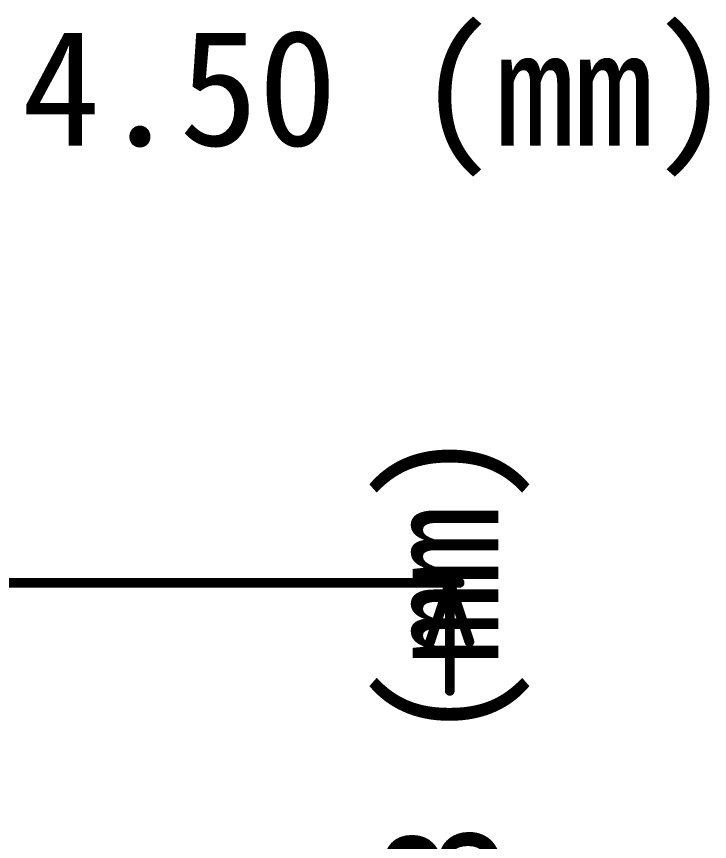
# Model space of a CAD drawing. Extents: x 75 to 173, y 40 to 188.
# Drawn here: x 155.08 to 173.01, y 166.35 to 187.68 of the extents above; entities that cross this region are included whole.
import ezdxf

# ---------------------------------------------------------------- set-up
doc = ezdxf.new("R2010")
doc.units = 0
doc.header["$MEASUREMENT"] = 0
doc.layers.add('TOPOVERLAY', color=2, linetype='CONTINUOUS')

msp = doc.modelspace()

# ---------------------------------------------------------------- linework, layer by layer
at = {"layer": 'TOPOVERLAY', "const_width": 0.254}
for points in [[(153.80845, 173.03722), (166.54166, 173.03722)], [(165.77966, 171.51322), (166.28766, 173.03722)], [(166.28766, 170.24367), (166.28766, 173.03722)], [(166.28766, 173.03722), (166.79566, 171.51322)]]:
    msp.add_lwpolyline(points, dxfattribs=at)
at = {"layer": 'TOPOVERLAY', "const_width": 0.127}
for points in [[(166.22416, 173.03722, 1), (166.35116, 173.03722, 1)], [(166.22416, 173.03722, 1), (166.35116, 173.03722, 1)], [(166.22416, 173.03722, 1), (166.35116, 173.03722, 1)], [(166.47816, 173.03722, 1), (166.60516, 173.03722, 1)], [(165.71616, 171.51322, 1), (165.84316, 171.51322, 1)], [(166.73216, 171.51322, 1), (166.85916, 171.51322, 1)], [(166.22416, 170.24367, 1), (166.35116, 170.24367, 1)]]:
    msp.add_lwpolyline(points, format="xyb", close=True, dxfattribs=at)

# ---------------------------------------------------------------- texts
at = {"layer": 'TOPOVERLAY'}
msp.add_text('4.50 (mm)', height=2.999999, dxfattribs=at).set_placement((155.21326, 184.33922))
msp.add_text('18.93 (mm)', height=2.999999, rotation=90, dxfattribs=at).set_placement((167.54806, 156.64716))

doc.saveas('drawing.dxf')
